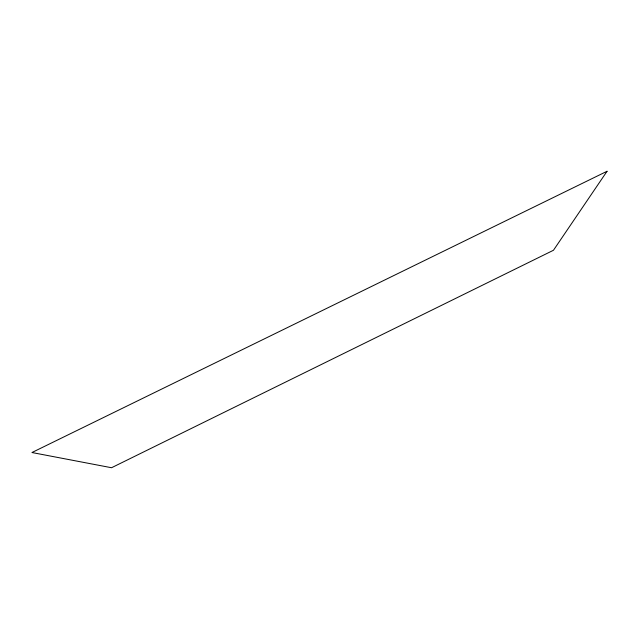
<?xml version="1.0" encoding="UTF-8"?>
<svg xmlns="http://www.w3.org/2000/svg" width="639" height="639" viewBox="0 0 639 639"><rect width="100%" height="100%" fill="white"/><g stroke="black" fill="none" stroke-linecap="round" stroke-linejoin="round"><path stroke-width="0.96" d="M607.05 171.268L553.462 250.264L111.537 467.732L31.95 452.524L607.05 171.268"/></g></svg>
